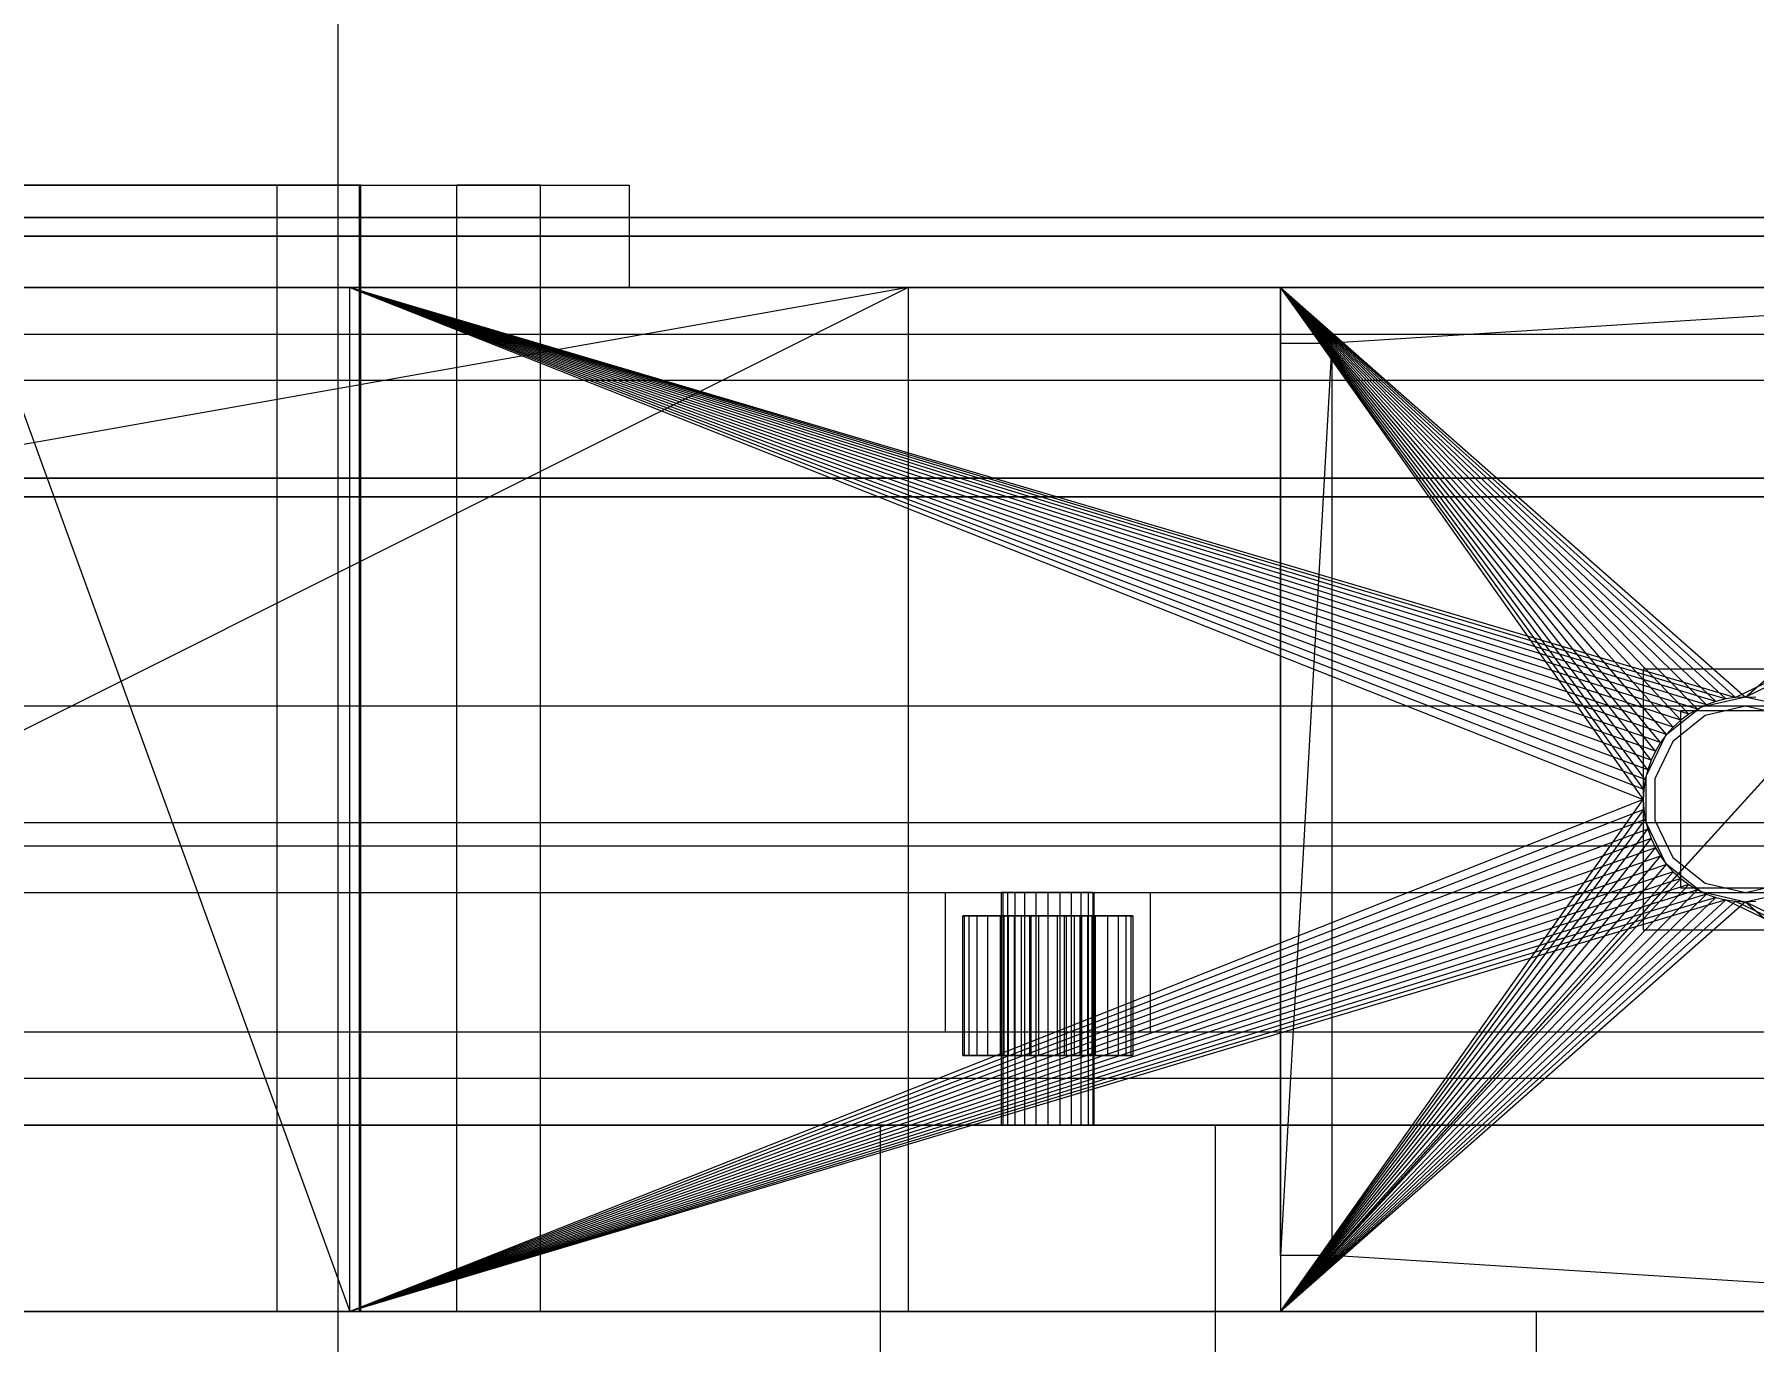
# Model space of a CAD drawing. Header units: millimetres. Extents: x -1970 to 59977, y -50268 to 6837.
# Drawn here: x 26160.4 to 26529.9, y -17796.5 to -17515.6 of the extents above; entities that cross this region are included whole.
import ezdxf

# ---------------------------------------------------------------- set-up
doc = ezdxf.new("R2010")
doc.units = ezdxf.units.MM
for name, color, linetype, lineweight in [('COTAS_P', 1, 'Continuous', 0), ('superior_briquetadora', 7, 'Continuous', 0), ('superior_C05', 7, 'Continuous', 0)]:
    doc.layers.add(name, color=color, linetype=linetype, lineweight=lineweight)
doc.dimstyles.new('R19_100', dxfattribs={"dimtxt": 250, "dimasz": 150, "dimexe": 150, "dimexo": 80, "dimgap": 100, "dimtad": 1, "dimtih": 1, "dimtoh": 1, "dimdsep": 46, "dimcen": 0.09, "dimadec": 0, "dimazin": 0, "dimtfac": 1, "dimtdec": 4, "dimtofl": 0, "dimtmove": 0, "dimatfit": 3, "dimfxl": 1, "dimtolj": 1, "dimtzin": 0, "dimarcsym": 0})

# ---------------------------------------------------------------- blocks, each defined once
blk = doc.blocks.new('*D25')
at = {"layer": 'COTAS_P', "color": 0, "lineweight": -2, "transparency": 16777216}
for p, q in [((25128.19, -17920), (25128.19, -16950)), ((27628.19, -17920), (27628.19, -16950)), ((25278.19, -17100), (27478.19, -17100))]:
    blk.add_line(p, q, dxfattribs=at)
at = {"layer": 'COTAS_P', "color": 0, "transparency": 16777216}
for points in [[(25278.19, -17075), (25278.19, -17125), (25128.19, -17100)], [(27478.19, -17075), (27478.19, -17125), (27628.19, -17100)]]:
    blk.add_solid(points, dxfattribs=at)
at = {"layer": 'Defpoints', "color": 0, "transparency": 16777216}
for p in [(27628.19, -17100), (25128.19, -18000), (27628.19, -18000)]:
    blk.add_point(p, dxfattribs=at)

msp = doc.modelspace()

# ---------------------------------------------------------------- linework, layer by layer
at = {"layer": 'superior_briquetadora'}
for p, q in [((26225.569, -17250), (26225.569, -17800)), ((26147.472, -17548), (26166.477, -17548)), ((26173.652, -17548), (26156.1, -17548)), ((26166.477, -17548), (26184.923, -17548)), ((26189.655, -17548), (26173.652, -17548)), ((26184.923, -17548), (26202.542, -17548)), ((26203.565, -17548), (26189.655, -17548)), ((26202.542, -17548), (26219.077, -17548)), ((26214.909, -17548), (26203.565, -17548)), ((26212.525, -17790), (26212.525, -17548)), ((26213.416, -17548), (26212.525, -17548)), ((26215.913, -17548), (26213.416, -17548)), ((26223.299, -17548), (26214.909, -17548)), ((26219.522, -17548), (26215.913, -17548)), ((26219.077, -17548), (26234.286, -17548)), ((26223.527, -17548), (26219.522, -17548)), ((26228.45, -17548), (26223.299, -17548)), ((26227.136, -17548), (26223.527, -17548)), ((26229.633, -17548), (26227.136, -17548)), ((26230.187, -17548), (26228.45, -17548)), ((26230.525, -17548), (26229.633, -17548)), ((26230.187, -17548), (26230.187, -17790)), ((26230.525, -17790), (26230.525, -17548)), ((26234.286, -17548), (26247.948, -17548)), ((26247.948, -17548), (26259.864, -17548)), ((26251.187, -17790), (26251.187, -17548)), ((26252.078, -17548), (26251.187, -17548)), ((26254.575, -17548), (26252.078, -17548)), ((26258.184, -17548), (26254.575, -17548)), ((26262.189, -17548), (26258.184, -17548)), ((26259.864, -17548), (26269.86, -17548)), ((26265.798, -17548), (26262.189, -17548)), ((26268.295, -17548), (26265.798, -17548)), ((26269.187, -17548), (26268.295, -17548)), ((26269.187, -17790), (26269.187, -17548)), ((26269.86, -17548), (26277.789, -17548)), ((26277.789, -17548), (26283.537, -17548)), ((26283.537, -17548), (26287.02, -17548)), ((26287.02, -17548), (26288.187, -17548)), ((26288.187, -17548), (26288.187, -17570)), ((26742.28, -17555), (24692.28, -17555)), ((24693.734, -17555), (26743.734, -17555)), ((26762.639, -17555), (24712.639, -17555)), ((24714.093, -17555), (26764.093, -17555)), ((24693.734, -17559), (26743.734, -17559)), ((26762.639, -17559), (24712.639, -17559)), ((24628.187, -17570), (26828.187, -17570)), ((24748.187, -17570), (26708.187, -17570)), ((26348.187, -17570), (25108.187, -17790)), ((26348.187, -17570), (25108.187, -17570)), ((26348.187, -17570), (25121.52, -17570)), ((26624.187, -17570), (25121.52, -17570)), ((26348.187, -17570), (25908.187, -17570)), ((26228.187, -17570), (25908.187, -17570)), ((26348.187, -17570), (25908.187, -17790)), ((25943.696, -17570), (26228.187, -17570)), ((25945.625, -17570), (26228.187, -17570)), ((25947.29, -17570), (26228.187, -17570)), ((25948.675, -17570), (26228.187, -17570)), ((25949.766, -17570), (26228.187, -17570)), ((26147.472, -17570), (26166.477, -17570)), ((26148.187, -17570), (26228.187, -17570)), ((26148.187, -17570), (26228.187, -17790)), ((26166.477, -17570), (26184.923, -17570)), ((26184.923, -17570), (26202.542, -17570)), ((26202.542, -17570), (26219.077, -17570)), ((26219.077, -17570), (26234.286, -17570)), ((26228.187, -17570), (26428.187, -17570)), ((26348.187, -17570), (26228.187, -17570)), ((26228.187, -17570), (26708.187, -17570)), ((26228.187, -17790), (26228.187, -17570)), ((26228.187, -17570), (26506.187, -17680)), ((26506.293, -17677.844), (26228.187, -17570)), ((26506.609, -17675.708), (26228.187, -17570)), ((26507.134, -17673.614), (26228.187, -17570)), ((26507.861, -17671.581), (26228.187, -17570)), ((26508.784, -17669.629), (26228.187, -17570)), ((26509.894, -17667.777), (26228.187, -17570)), ((26511.18, -17666.043), (26228.187, -17570)), ((26512.63, -17664.444), (26228.187, -17570)), ((26514.23, -17662.994), (26228.187, -17570)), ((26515.964, -17661.708), (26228.187, -17570)), ((26517.816, -17660.598), (26228.187, -17570)), ((26519.768, -17659.675), (26228.187, -17570)), ((26521.8, -17658.947), (26228.187, -17570)), ((26228.187, -17570), (26526.03, -17658.106)), ((26228.187, -17570), (26523.895, -17658.423)), ((26234.286, -17570), (26247.948, -17570)), ((26247.948, -17570), (26259.864, -17570)), ((26259.864, -17570), (26269.86, -17570)), ((26269.86, -17570), (26277.789, -17570)), ((26277.789, -17570), (26283.537, -17570)), ((26283.537, -17570), (26287.02, -17570)), ((26287.02, -17570), (26288.187, -17570)), ((26348.187, -17570), (26348.187, -17790)), ((26624.187, -17570), (26348.187, -17570)), ((26348.187, -17570), (26428.187, -17570)), ((26428.187, -17582), (26428.187, -17570)), ((26428.187, -17570), (26428.187, -17778)), ((26428.187, -17570), (26428.187, -17790)), ((26439.21, -17582), (26428.187, -17570)), ((26628.187, -17570), (26428.187, -17570)), ((26428.187, -17570), (26506.187, -17680)), ((26428.187, -17570), (26517.816, -17660.598)), ((26515.964, -17661.708), (26428.187, -17570)), ((26514.23, -17662.994), (26428.187, -17570)), ((26512.63, -17664.444), (26428.187, -17570)), ((26511.18, -17666.043), (26428.187, -17570)), ((26509.894, -17667.777), (26428.187, -17570)), ((26508.784, -17669.629), (26428.187, -17570)), ((26507.861, -17671.581), (26428.187, -17570)), ((26507.134, -17673.614), (26428.187, -17570)), ((26506.609, -17675.708), (26428.187, -17570)), ((26506.293, -17677.844), (26428.187, -17570)), ((26428.187, -17570), (26519.768, -17659.675)), ((26428.187, -17570), (26521.8, -17658.947)), ((26428.187, -17570), (26523.895, -17658.423)), ((26428.187, -17570), (26526.03, -17658.106)), ((26428.187, -17570), (26528.187, -17658)), ((26428.187, -17570), (26649.017, -17570)), ((26428.187, -17570), (26708.187, -17570)), ((26428.187, -17790), (26628.187, -17570)), ((26628.187, -17570), (26439.21, -17778)), ((26628.187, -17570), (26439.21, -17582)), ((26708.187, -17570), (26526.03, -17658.106)), ((26528.187, -17658), (26628.187, -17570)), ((26708.187, -17570), (26528.187, -17658)), ((24628.187, -17580), (26828.187, -17580)), ((26428.187, -17778), (26428.187, -17582)), ((26428.187, -17582), (26439.21, -17582)), ((26439.21, -17582), (26428.187, -17778)), ((26439.21, -17582), (26439.21, -17778)), ((26828.187, -17590), (24628.187, -17590)), ((26743.734, -17611), (24693.734, -17611)), ((24712.639, -17611), (26762.639, -17611)), ((24692.28, -17615), (26742.28, -17615)), ((26743.734, -17615), (24693.734, -17615)), ((24712.639, -17615), (26762.639, -17615)), ((26764.093, -17615), (24714.093, -17615)), ((26550.187, -17652), (26506.187, -17652)), ((26506.187, -17652), (26506.187, -17708)), ((26519.768, -17659.675), (26517.816, -17660.598)), ((26528.187, -17658), (26518.641, -17660.179)), ((26521.8, -17658.947), (26519.768, -17659.675)), ((26523.895, -17658.423), (26521.8, -17658.947)), ((26526.03, -17658.106), (26523.895, -17658.423)), ((26528.187, -17658), (26526.03, -17658.106)), ((26537.732, -17660.179), (26528.187, -17658)), ((26530.343, -17658.106), (26528.187, -17658)), ((26828.187, -17660), (24628.187, -17660)), ((26518.641, -17660.179), (26510.986, -17666.283)), ((26519.509, -17661.981), (26512.55, -17667.53)), ((26514.23, -17662.994), (26512.63, -17664.444)), ((26514.187, -17661), (26514.187, -17699)), ((26542.187, -17661), (26514.187, -17661)), ((26515.964, -17661.708), (26514.23, -17662.994)), ((26517.816, -17660.598), (26515.964, -17661.708)), ((26528.187, -17660), (26519.509, -17661.981)), ((26536.864, -17661.981), (26528.187, -17660)), ((26510.986, -17666.283), (26506.738, -17675.105)), ((26511.18, -17666.043), (26509.894, -17667.777)), ((26512.63, -17664.444), (26511.18, -17666.043)), ((26508.784, -17669.629), (26507.861, -17671.581)), ((26512.55, -17667.53), (26508.688, -17675.55)), ((26509.894, -17667.777), (26508.784, -17669.629)), ((26507.134, -17673.614), (26506.609, -17675.708)), ((26507.861, -17671.581), (26507.134, -17673.614)), ((26506.293, -17677.844), (26506.187, -17680)), ((26506.609, -17675.708), (26506.293, -17677.844)), ((26506.738, -17675.105), (26506.738, -17684.895)), ((26508.688, -17675.55), (26508.688, -17684.45)), ((26506.187, -17680), (26228.187, -17790)), ((26428.187, -17790), (26506.187, -17680)), ((26506.187, -17680), (26506.293, -17682.156)), ((26828.187, -17685), (24628.187, -17685)), ((26506.293, -17682.156), (26228.187, -17790)), ((26506.609, -17684.292), (26228.187, -17790)), ((26428.187, -17790), (26506.293, -17682.156)), ((26428.187, -17790), (26506.609, -17684.292)), ((26506.293, -17682.156), (26506.609, -17684.292)), ((26506.609, -17684.292), (26507.134, -17686.386)), ((26506.738, -17684.895), (26510.986, -17693.717)), ((26508.688, -17684.45), (26512.55, -17692.47)), ((26507.134, -17686.386), (26228.187, -17790)), ((26507.861, -17688.419), (26228.187, -17790)), ((26428.187, -17790), (26507.134, -17686.386)), ((26428.187, -17790), (26507.861, -17688.419)), ((26507.134, -17686.386), (26507.861, -17688.419)), ((26507.861, -17688.419), (26508.784, -17690.371)), ((26508.784, -17690.371), (26228.187, -17790)), ((26509.894, -17692.223), (26228.187, -17790)), ((26428.187, -17790), (26508.784, -17690.371)), ((26428.187, -17790), (26509.894, -17692.223)), ((26508.784, -17690.371), (26509.894, -17692.223)), ((26509.894, -17692.223), (26511.18, -17693.957)), ((26512.55, -17692.47), (26519.509, -17698.019)), ((26511.18, -17693.957), (26228.187, -17790)), ((26512.63, -17695.556), (26228.187, -17790)), ((26428.187, -17790), (26511.18, -17693.957)), ((26512.63, -17695.556), (26428.187, -17790)), ((26510.986, -17693.717), (26518.641, -17699.821)), ((26511.18, -17693.957), (26512.63, -17695.556)), ((26512.63, -17695.556), (26514.23, -17697.006)), ((26514.23, -17697.006), (26228.187, -17790)), ((26515.964, -17698.292), (26228.187, -17790)), ((26517.816, -17699.402), (26228.187, -17790)), ((26519.768, -17700.325), (26228.187, -17790)), ((26514.23, -17697.006), (26428.187, -17790)), ((26515.964, -17698.292), (26428.187, -17790)), ((26517.816, -17699.402), (26428.187, -17790)), ((26519.768, -17700.325), (26428.187, -17790)), ((26514.187, -17699), (26542.187, -17699)), ((26514.23, -17697.006), (26515.964, -17698.292)), ((26515.964, -17698.292), (26517.816, -17699.402)), ((26517.816, -17699.402), (26519.768, -17700.325)), ((26518.641, -17699.821), (26528.187, -17702)), ((26519.509, -17698.019), (26528.187, -17700)), ((26519.768, -17700.325), (26521.8, -17701.053)), ((26528.187, -17700), (26536.864, -17698.019)), ((26528.187, -17702), (26537.732, -17699.821)), ((26521.8, -17701.053), (26228.187, -17790)), ((26523.895, -17701.577), (26228.187, -17790)), ((26521.8, -17701.053), (26428.187, -17790)), ((26523.895, -17701.577), (26428.187, -17790)), ((26526.03, -17701.894), (26428.187, -17790)), ((26528.187, -17702), (26428.187, -17790)), ((26521.8, -17701.053), (26523.895, -17701.577)), ((26523.895, -17701.577), (26526.03, -17701.894)), ((26523.895, -17701.577), (26708.187, -17790)), ((26526.03, -17701.894), (26528.187, -17702)), ((26526.03, -17701.894), (26708.187, -17790)), ((26528.187, -17702), (26530.343, -17701.894)), ((26528.187, -17702), (26628.187, -17790)), ((26528.187, -17702), (26708.187, -17790)), ((26506.187, -17708), (26550.187, -17708)), ((26428.187, -17778), (26428.187, -17790)), ((26439.21, -17778), (26428.187, -17790)), ((26439.21, -17778), (26428.187, -17778)), ((26628.187, -17790), (26439.21, -17778)), ((26708.187, -17790), (24748.187, -17790)), ((24832.187, -17790), (26334.853, -17790)), ((25108.187, -17790), (26348.187, -17790)), ((25108.187, -17790), (26334.853, -17790)), ((25908.187, -17790), (26348.187, -17790)), ((26228.187, -17790), (25908.187, -17790)), ((26228.187, -17790), (25943.696, -17790)), ((26228.187, -17790), (25945.625, -17790)), ((26228.187, -17790), (25947.29, -17790)), ((26228.187, -17790), (25948.675, -17790)), ((25949.766, -17790), (26228.187, -17790)), ((26228.187, -17790), (26148.187, -17790)), ((26173.652, -17790), (26156.1, -17790)), ((26189.655, -17790), (26173.652, -17790)), ((26203.565, -17790), (26189.655, -17790)), ((26214.909, -17790), (26203.565, -17790)), ((26213.416, -17790), (26212.525, -17790)), ((26215.913, -17790), (26213.416, -17790)), ((26223.299, -17790), (26214.909, -17790)), ((26219.522, -17790), (26215.913, -17790)), ((26223.527, -17790), (26219.522, -17790)), ((26228.45, -17790), (26223.299, -17790)), ((26227.136, -17790), (26223.527, -17790)), ((26229.633, -17790), (26227.136, -17790)), ((26228.187, -17790), (26428.187, -17790)), ((26708.187, -17790), (26228.187, -17790)), ((26228.187, -17790), (26348.187, -17790)), ((26230.187, -17790), (26228.45, -17790)), ((26230.525, -17790), (26229.633, -17790)), ((26252.078, -17790), (26251.187, -17790)), ((26254.575, -17790), (26252.078, -17790)), ((26258.184, -17790), (26254.575, -17790)), ((26262.189, -17790), (26258.184, -17790)), ((26265.798, -17790), (26262.189, -17790)), ((26268.295, -17790), (26265.798, -17790)), ((26269.187, -17790), (26268.295, -17790)), ((26334.853, -17790), (26624.187, -17790)), ((26348.187, -17790), (26624.187, -17790)), ((26428.187, -17790), (26348.187, -17790)), ((26428.187, -17790), (26628.187, -17790)), ((26428.187, -17790), (26649.017, -17790)), ((26708.187, -17790), (26428.187, -17790)), ((26483.187, -17790), (26485.662, -17790)), ((26483.187, -17790), (26483.187, -17802)), ((26485.662, -17790), (26492.599, -17790)), ((26492.599, -17790), (26502.624, -17790)), ((26502.624, -17790), (26513.75, -17790)), ((26513.75, -17790), (26523.774, -17790)), ((26523.774, -17790), (26530.711, -17790))]:
    msp.add_line(p, q, dxfattribs=at)
at = {"layer": 'superior_C05'}
for p, q in [((25203.187, -17690), (27183.187, -17690)), ((25038.187, -17700), (27328.187, -17700)), ((26356.187, -17730), (26356.187, -17700)), ((26356.187, -17700), (26400.187, -17700)), ((26368.527, -17700), (26368.187, -17700)), ((26368.187, -17700), (26368.187, -17750)), ((26369.526, -17700), (26368.527, -17700)), ((26368.527, -17700), (26368.527, -17750)), ((26371.116, -17700), (26369.526, -17700)), ((26369.526, -17700), (26369.526, -17750)), ((26373.187, -17700), (26371.116, -17700)), ((26371.116, -17700), (26371.116, -17750)), ((26375.598, -17700), (26373.187, -17700)), ((26373.187, -17700), (26373.187, -17750)), ((26378.187, -17700), (26375.598, -17700)), ((26375.598, -17700), (26375.598, -17750)), ((26380.775, -17700), (26378.187, -17700)), ((26378.187, -17700), (26378.187, -17750)), ((26383.187, -17700), (26380.775, -17700)), ((26380.775, -17700), (26380.775, -17750)), ((26385.258, -17700), (26383.187, -17700)), ((26383.187, -17700), (26383.187, -17750)), ((26386.847, -17700), (26385.258, -17700)), ((26385.258, -17700), (26385.258, -17750)), ((26387.846, -17700), (26386.847, -17700)), ((26386.847, -17700), (26386.847, -17750)), ((26387.846, -17700), (26388.187, -17700)), ((26387.846, -17700), (26387.846, -17750)), ((26388.187, -17750), (26388.187, -17700)), ((26400.187, -17700), (26400.187, -17730)), ((26360.287, -17705), (26359.937, -17705)), ((26359.937, -17705), (26367.937, -17705)), ((26359.937, -17735), (26359.937, -17705)), ((26361.326, -17705), (26360.287, -17705)), ((26360.287, -17705), (26368.134, -17705)), ((26360.287, -17735), (26360.287, -17705)), ((26363.012, -17705), (26361.326, -17705)), ((26361.326, -17705), (26368.717, -17705)), ((26361.326, -17735), (26361.326, -17705)), ((26365.282, -17705), (26363.012, -17705)), ((26363.012, -17705), (26369.664, -17705)), ((26363.012, -17735), (26363.012, -17705)), ((26368.047, -17705), (26365.282, -17705)), ((26365.282, -17705), (26370.939, -17705)), ((26365.282, -17735), (26365.282, -17705)), ((26367.937, -17705), (26368.134, -17705)), ((26367.937, -17705), (26367.937, -17735)), ((26371.203, -17705), (26368.047, -17705)), ((26368.047, -17705), (26372.492, -17705)), ((26368.047, -17735), (26368.047, -17705)), ((26368.134, -17705), (26368.717, -17705)), ((26368.134, -17705), (26368.134, -17735)), ((26368.717, -17705), (26369.664, -17705)), ((26368.717, -17705), (26368.717, -17735)), ((26369.664, -17705), (26370.939, -17705)), ((26369.664, -17705), (26369.664, -17735)), ((26370.939, -17705), (26372.492, -17705)), ((26370.939, -17705), (26370.939, -17735)), ((26374.626, -17705), (26371.203, -17705)), ((26371.203, -17705), (26374.264, -17705)), ((26371.203, -17735), (26371.203, -17705)), ((26372.492, -17705), (26374.264, -17705)), ((26372.492, -17705), (26372.492, -17735)), ((26374.264, -17705), (26376.187, -17705)), ((26374.264, -17705), (26374.264, -17735)), ((26378.187, -17705), (26374.626, -17705)), ((26374.626, -17705), (26376.187, -17705)), ((26374.626, -17735), (26374.626, -17705)), ((26376.187, -17705), (26378.187, -17705)), ((26376.187, -17705), (26376.187, -17735)), ((26381.747, -17705), (26378.187, -17705)), ((26378.187, -17705), (26380.186, -17705)), ((26378.187, -17705), (26378.187, -17735)), ((26381.747, -17705), (26380.186, -17705)), ((26380.186, -17705), (26382.109, -17705)), ((26380.186, -17705), (26380.186, -17735)), ((26385.171, -17705), (26381.747, -17705)), ((26381.747, -17735), (26381.747, -17705)), ((26385.171, -17705), (26382.109, -17705)), ((26382.109, -17705), (26383.881, -17705)), ((26382.109, -17705), (26382.109, -17735)), ((26388.326, -17705), (26383.881, -17705)), ((26383.881, -17705), (26385.434, -17705)), ((26383.881, -17705), (26383.881, -17735)), ((26388.326, -17705), (26385.171, -17705)), ((26385.171, -17735), (26385.171, -17705)), ((26391.091, -17705), (26385.434, -17705)), ((26385.434, -17705), (26386.709, -17705)), ((26385.434, -17705), (26385.434, -17735)), ((26393.361, -17705), (26386.709, -17705)), ((26386.709, -17705), (26387.656, -17705)), ((26386.709, -17705), (26386.709, -17735)), ((26395.047, -17705), (26387.656, -17705)), ((26387.656, -17705), (26388.24, -17705)), ((26387.656, -17705), (26387.656, -17735)), ((26396.086, -17705), (26388.24, -17705)), ((26388.24, -17705), (26388.437, -17705)), ((26388.24, -17705), (26388.24, -17735)), ((26391.091, -17705), (26388.326, -17705)), ((26388.326, -17735), (26388.326, -17705)), ((26388.437, -17705), (26396.437, -17705)), ((26388.437, -17735), (26388.437, -17705)), ((26393.361, -17705), (26391.091, -17705)), ((26391.091, -17735), (26391.091, -17705)), ((26395.047, -17705), (26393.361, -17705)), ((26393.361, -17735), (26393.361, -17705)), ((26396.086, -17705), (26395.047, -17705)), ((26395.047, -17735), (26395.047, -17705)), ((26396.437, -17705), (26396.086, -17705)), ((26396.086, -17735), (26396.086, -17705)), ((26396.437, -17705), (26396.437, -17735)), ((27328.187, -17730), (25038.187, -17730)), ((26400.187, -17730), (26356.187, -17730)), ((26367.937, -17735), (26359.937, -17735)), ((26359.937, -17735), (26360.287, -17735)), ((26368.134, -17735), (26360.287, -17735)), ((26360.287, -17735), (26361.326, -17735)), ((26368.717, -17735), (26361.326, -17735)), ((26361.326, -17735), (26363.012, -17735)), ((26369.664, -17735), (26363.012, -17735)), ((26363.012, -17735), (26365.282, -17735)), ((26370.939, -17735), (26365.282, -17735)), ((26365.282, -17735), (26368.047, -17735)), ((26368.134, -17735), (26367.937, -17735)), ((26372.492, -17735), (26368.047, -17735)), ((26368.047, -17735), (26371.203, -17735)), ((26368.717, -17735), (26368.134, -17735)), ((26369.664, -17735), (26368.717, -17735)), ((26370.939, -17735), (26369.664, -17735)), ((26372.492, -17735), (26370.939, -17735)), ((26374.264, -17735), (26371.203, -17735)), ((26371.203, -17735), (26374.626, -17735)), ((26374.264, -17735), (26372.492, -17735)), ((26376.187, -17735), (26374.264, -17735)), ((26376.187, -17735), (26374.626, -17735)), ((26374.626, -17735), (26378.187, -17735)), ((26378.187, -17735), (26376.187, -17735)), ((26380.186, -17735), (26378.187, -17735)), ((26378.187, -17735), (26381.747, -17735)), ((26382.109, -17735), (26380.186, -17735)), ((26380.186, -17735), (26381.747, -17735)), ((26381.747, -17735), (26385.171, -17735)), ((26383.881, -17735), (26382.109, -17735)), ((26382.109, -17735), (26385.171, -17735)), ((26385.434, -17735), (26383.881, -17735)), ((26383.881, -17735), (26388.326, -17735)), ((26385.171, -17735), (26388.326, -17735)), ((26386.709, -17735), (26385.434, -17735)), ((26385.434, -17735), (26391.091, -17735)), ((26387.656, -17735), (26386.709, -17735)), ((26386.709, -17735), (26393.361, -17735)), ((26388.24, -17735), (26387.656, -17735)), ((26387.656, -17735), (26395.047, -17735)), ((26388.437, -17735), (26388.24, -17735)), ((26388.24, -17735), (26396.086, -17735)), ((26388.326, -17735), (26391.091, -17735)), ((26396.437, -17735), (26388.437, -17735)), ((26391.091, -17735), (26393.361, -17735)), ((26393.361, -17735), (26395.047, -17735)), ((26395.047, -17735), (26396.086, -17735)), ((26396.086, -17735), (26396.437, -17735)), ((27183.187, -17740), (25203.187, -17740)), ((27628.187, -17750), (25128.187, -17750)), ((25218.187, -17750), (27538.187, -17750)), ((26342.187, -17750), (26345.752, -17750)), ((26342.187, -17750), (26342.187, -18250)), ((26345.752, -17750), (26355.741, -17750)), ((26355.741, -17750), (26370.176, -17750)), ((26368.527, -17750), (26368.187, -17750)), ((26369.526, -17750), (26368.527, -17750)), ((26371.116, -17750), (26369.526, -17750)), ((26370.176, -17750), (26386.197, -17750)), ((26373.187, -17750), (26371.116, -17750)), ((26375.598, -17750), (26373.187, -17750)), ((26378.187, -17750), (26375.598, -17750)), ((26380.775, -17750), (26378.187, -17750)), ((26383.187, -17750), (26380.775, -17750)), ((26385.258, -17750), (26383.187, -17750)), ((26386.847, -17750), (26385.258, -17750)), ((26386.197, -17750), (26400.632, -17750)), ((26387.846, -17750), (26386.847, -17750)), ((26388.187, -17750), (26387.846, -17750)), ((26400.632, -17750), (26410.621, -17750)), ((26410.621, -17750), (26414.187, -17750)), ((26414.187, -17750), (26414.187, -18250))]:
    msp.add_line(p, q, dxfattribs=at)

# ---------------------------------------------------------------- dimensions: what is measured, and where the dimension line sits
at = {"layer": 'COTAS_P'}
dim = msp.add_aligned_dim(p1=(25128.187, -18000), p2=(27628.187, -18000), distance=900, text='<> P', dimstyle='R19_100', dxfattribs=at)
dim.commit()
dim.dimension.update_dxf_attribs({"geometry": '*D25', "text_midpoint": (26378.187, -17100)})

doc.saveas('drawing.dxf')
